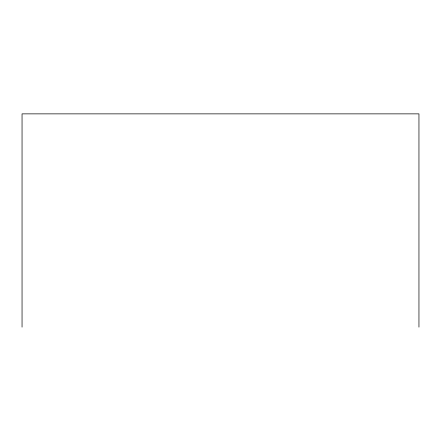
<?xml version="1.0" encoding="UTF-8"?>
<svg xmlns="http://www.w3.org/2000/svg" width="441" height="441" viewBox="0 0 441 441"><rect width="100%" height="100%" fill="white"/><g stroke="black" fill="none" stroke-linecap="round" stroke-linejoin="round"><path stroke-width="0.66" d="M418.95 327.134L418.95 113.866L22.05 113.866L22.05 327.134"/></g></svg>
